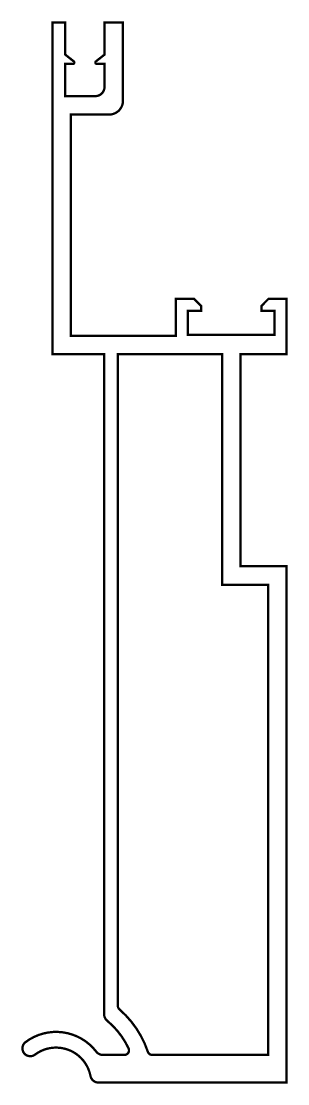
# Model space of a CAD drawing. Extents: x 106 to 135, y 73 to 188.
import ezdxf

# ---------------------------------------------------------------- set-up
doc = ezdxf.new("R2010")
doc.units = 0
doc.layers.get('0').update_dxf_attribs({"linetype": 'CONTINUOUS'})

msp = doc.modelspace()

# ---------------------------------------------------------------- linework, layer by layer
at = {"const_width": 0.25}
for points in [[(129.66, 151.96), (129.66, 128.96), (134.66, 128.96), (134.66, 72.96), (114.27, 72.96, -0.358841), (113.39, 73.68, 0.553966), (107.37, 75.99, -0.998715), (106.35, 77.35, -0.411445), (114.02, 76.31, 0.232963), (114.73, 75.96), (117.07, 75.96, 0.550133), (117.52, 76.67, 0.109532), (115.22, 79.65, -0.222929), (114.86, 80.42), (114.86, 151.96), (109.26, 151.96), (109.26, 187.96), (110.66, 187.96), (110.66, 184.46), (111.59, 183.72, -0.71211), (111.49, 183.46), (110.66, 183.46), (110.66, 179.96), (113.91, 179.96, 0.414214), (114.91, 180.96), (114.91, 183.46), (114.07, 183.46, -0.71211), (113.97, 183.72), (114.91, 184.46), (114.91, 187.96), (116.91, 187.96), (116.91, 179.46, -0.414214), (115.41, 177.96), (111.26, 177.96), (111.26, 153.96), (122.66, 153.96), (122.66, 157.96), (124.63, 157.96), (125.39, 157.2), (125.39, 156.66), (123.96, 156.66), (123.96, 154.06), (133.36, 154.06), (133.36, 156.66), (131.93, 156.66), (131.93, 157.2), (132.68, 157.96), (134.66, 157.96), (134.66, 151.96)], [(132.66, 75.96), (120.08, 75.96, -0.322254), (119.61, 76.3, 0.134147), (116.53, 80.9, -0.217646), (116.36, 81.27), (116.36, 151.96), (127.66, 151.96), (127.66, 126.96), (132.66, 126.96)]]:
    msp.add_lwpolyline(points, format="xyb", close=True, dxfattribs=at)

doc.saveas('drawing.dxf')
